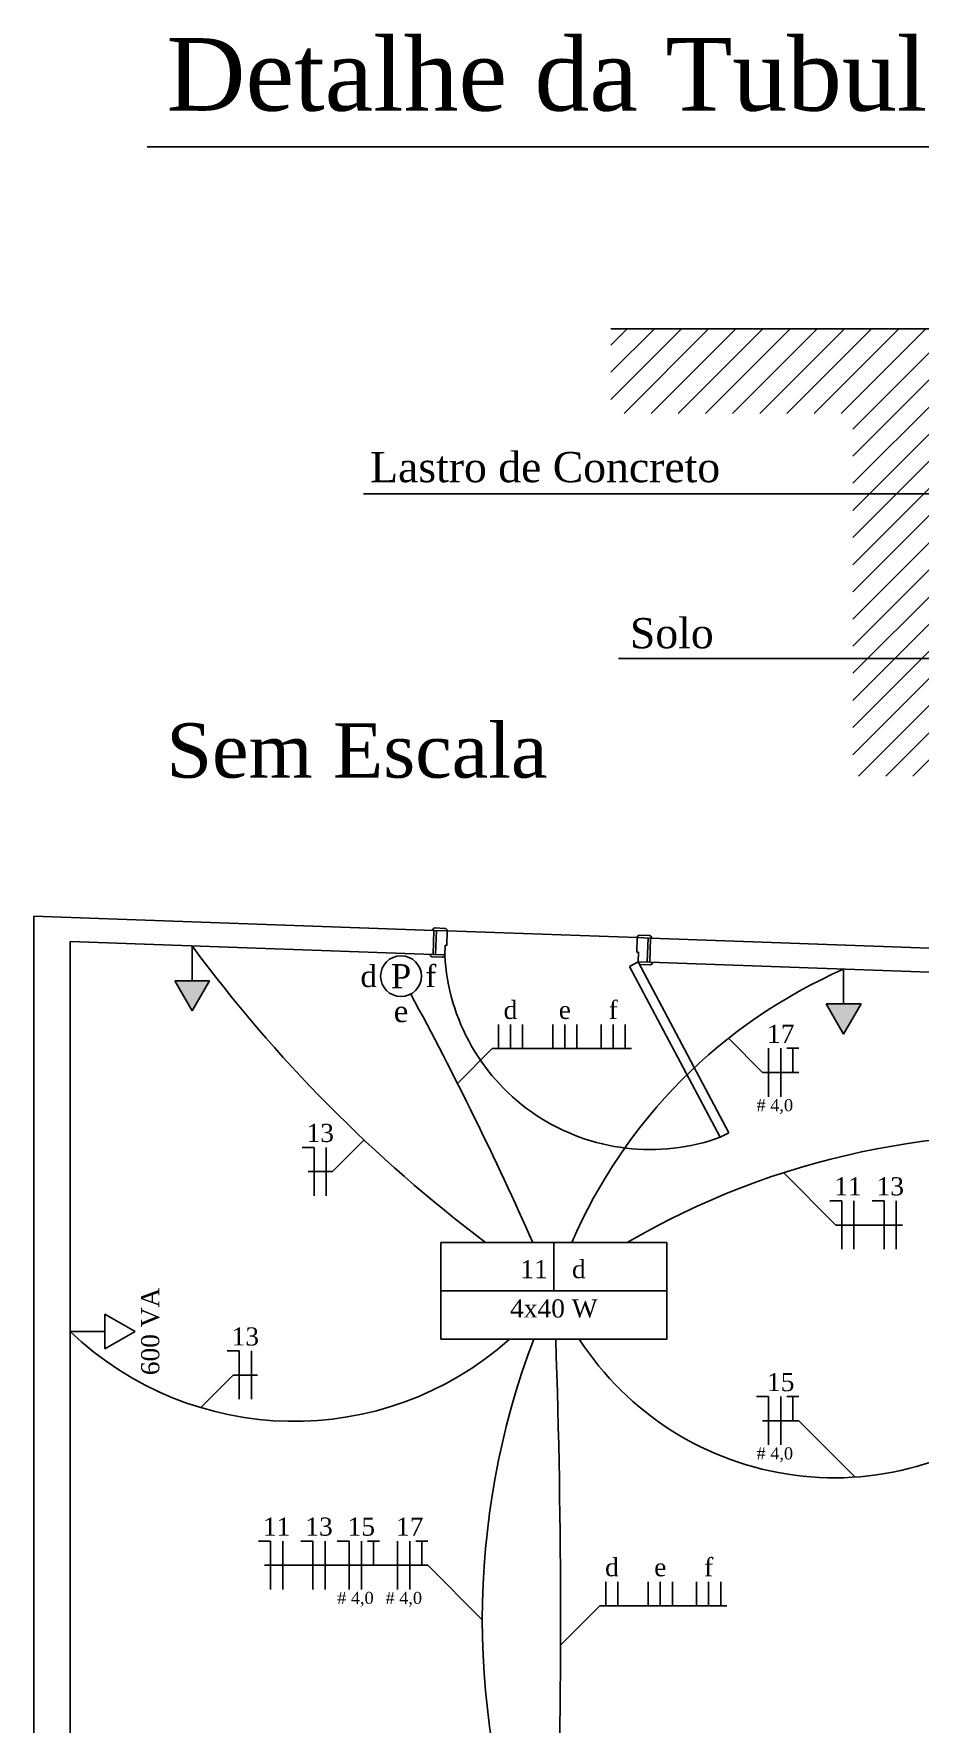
# Model space of a CAD drawing. Header units: millimetres. Extents: x 8900 to 13100, y 733 to 4033.
# Drawn here: x 10126 to 10492, y 1576 to 2275 of the extents above; entities that cross this region are included whole.
import ezdxf
from ezdxf.enums import TextEntityAlignment as Align

# ---------------------------------------------------------------- set-up
doc = ezdxf.new("R2010")
doc.units = ezdxf.units.MM
for name, color, linetype in [('001 - 0.350 Color', 1, 'Continuous'), ('002 - 0.150', 2, 'Continuous'), ('003 - 0.250', 3, 'Continuous'), ('004 - 0.350', 4, 'Continuous'), ('005 - 0.350 Color', 5, 'Continuous'), ('006 - 0.500', 6, 'Continuous'), ('010 - 0.050', 10, 'Continuous')]:
    doc.layers.add(name, color=color, linetype=linetype)
doc.styles.add('style1', font='BOOKOS.TTF')
doc.styles.add('style2', font='BOOKOSBI.TTF')

msp = doc.modelspace()

# ---------------------------------------------------------------- hatches: boundary and pattern name
at = {"layer": '001 - 0.350 Color', "ltscale": 2.5}
for points in [[(10198.61, 1883.2), (10184.21, 1883.2), (10191.41, 1870.73)], [(10467.95, 1873.6), (10453.55, 1873.6), (10460.75, 1861.13)]]:
    msp.add_hatch(color=256, dxfattribs=at).paths.add_polyline_path(points)
at = {"layer": '010 - 0.050', "ltscale": 2.5}
h = msp.add_hatch(dxfattribs=at)
h.set_pattern_fill('LINE', color=256, scale=2.5, angle=45, style=0)
h.set_pattern_definition([(45, (4568.909, -1157.527), (-5.61266, 5.61266), [])])
h.paths.add_polyline_path([(10499.54, 2152.81), (10364.54, 2152.81), (10364.54, 2117.81), (10464.54, 2117.81), (10464.54, 1967.81), (10614.54, 1967.81), (10614.54, 2117.81), (10714.54, 2117.81), (10714.54, 2152.81), (10579.54, 2152.81), (10579.54, 2002.81), (10499.54, 2002.81)])

# ---------------------------------------------------------------- linework, layer by layer
at = {"layer": '001 - 0.350 Color', "ltscale": 2.5}
for p, q in [((10191.41, 1897.6), (10191.41, 1883.2)), ((10460.75, 1888), (10460.75, 1873.6)), ((10184.21, 1883.2), (10198.61, 1883.2)), ((10184.21, 1883.2), (10191.41, 1870.73)), ((10198.61, 1883.2), (10191.41, 1870.73)), ((10453.55, 1873.6), (10460.75, 1861.13)), ((10453.55, 1873.6), (10467.95, 1873.6)), ((10467.95, 1873.6), (10460.75, 1861.13)), ((10155.34, 1745.37), (10167.81, 1738.17)), ((10155.34, 1745.37), (10155.34, 1730.97)), ((10140.94, 1738.17), (10155.34, 1738.17)), ((10155.34, 1730.97), (10167.81, 1738.17))]:
    msp.add_line(p, q, dxfattribs=at)
at = {"layer": '002 - 0.150', "ltscale": 2.5}
for p, q in [((10262.18, 2084.52), (10543.63, 2084.52)), ((10367.72, 2016.51), (10511.84, 2016.51)), ((10125.94, 1057.94), (10125.94, 1909.94)), ((10125.94, 1909.94), (10291.37, 1904.04)), ((10291.01, 1894.05), (10291.37, 1904.04)), ((10296.87, 1903.85), (10375.42, 1901.05)), ((10140.94, 1074.94), (10140.94, 1899.4)), ((10140.94, 1899.4), (10291.01, 1894.05)), ((10380.91, 1900.85), (11004.53, 1878.61)), ((10380.56, 1890.86), (10540.94, 1885.14))]:
    msp.add_line(p, q, dxfattribs=at)
at = {"layer": '002 - 0.150'}
msp.add_line((10380.91, 1900.85), (10380.56, 1890.86), dxfattribs=at)
at = {"layer": '003 - 0.250', "ltscale": 2.5}
for p, q in [((10315.49, 1855.15), (10301.09, 1840.76)), ((10315.49, 1855.15), (10372.99, 1855.15)), ((10427.24, 1845.26), (10413.11, 1859.4)), ((10427.24, 1845.26), (10442.24, 1845.26)), ((10262.46, 1817.38), (10249.36, 1804.27)), ((10239.36, 1804.27), (10249.36, 1804.27)), ((10435.88, 1803.84), (10457.53, 1782.19)), ((10457.53, 1782.19), (10485.03, 1782.19)), ((10194.95, 1706.67), (10208.39, 1720.11)), ((10208.39, 1720.11), (10218.39, 1720.11)), ((10427.24, 1701.24), (10442.24, 1701.24)), ((10442.24, 1701.24), (10465.55, 1677.93)), ((10221.35, 1641.46), (10288.85, 1641.46)), ((10288.85, 1641.46), (10311.37, 1618.94)), ((10359.94, 1624.67), (10343.71, 1608.45)), ((10359.94, 1624.67), (10412.44, 1624.67))]:
    msp.add_line(p, q, dxfattribs=at)
at = {"layer": '004 - 0.350', "ltscale": 2.5}
for centre, radius, start, end in [((10672.11, 2251.77), 597.09, 216.38164, 232.99641), ((10547.63, 1689.3), 216.86, 113.61696, 156.73918), ((9004.36, 1186.46), 1452.45, 23.9014, 28.41778), ((10536.07, 1492.65), 326.91, 83.72219, 120.28916), ((10233.53, 1834.89), 133.9, 226.25054, 311.71911), ((10638.89, 1618.94), 327.52, 159.25608, 200.74392), ((7029.36, 1618.94), 3314.37, 357.99421, 2.00579), ((10456.91, 1803.27), 125.64, 212.94029, 311.97374)]:
    msp.add_arc(centre, radius, start, end, dxfattribs=at)
at = {"layer": '005 - 0.350 Color', "ltscale": 2.5}
for p, q in [((10340.94, 1754.94), (10340.94, 1774.94)), ((10294.28, 1754.94), (10387.59, 1754.94))]:
    msp.add_line(p, q, dxfattribs=at)
msp.add_lwpolyline([(10294.28, 1734.95), (10387.59, 1734.95), (10387.59, 1774.94), (10294.28, 1774.94)], close=True, dxfattribs=at)
msp.add_circle((10277.76, 1885.09), 8.44, dxfattribs=at)
at = {"layer": '006 - 0.500'}
msp.add_line((10956.62, 2228.07), (10172.79, 2228.07), dxfattribs=at)
at = {"layer": '006 - 0.500', "ltscale": 2.5}
for p, q in [((10364.54, 2152.81), (10499.54, 2152.81)), ((10317.99, 1855.15), (10317.99, 1865.15)), ((10322.99, 1855.15), (10322.99, 1865.15)), ((10327.99, 1855.15), (10327.99, 1865.15)), ((10340.49, 1855.15), (10340.49, 1865.15)), ((10345.49, 1855.15), (10345.49, 1865.15)), ((10350.49, 1855.15), (10350.49, 1865.15)), ((10360.49, 1855.15), (10360.49, 1865.15)), ((10365.49, 1855.15), (10365.49, 1865.15)), ((10370.49, 1855.15), (10370.49, 1865.15)), ((10429.74, 1835.26), (10429.74, 1855.26)), ((10434.74, 1835.26), (10434.74, 1855.26)), ((10442.24, 1855.26), (10437.24, 1855.26)), ((10439.74, 1845.26), (10439.74, 1855.26)), ((10241.86, 1814.27), (10236.86, 1814.27)), ((10241.86, 1794.27), (10241.86, 1814.27)), ((10246.86, 1794.27), (10246.86, 1814.27)), ((10460.03, 1792.19), (10455.03, 1792.19)), ((10460.03, 1772.19), (10460.03, 1792.19)), ((10465.03, 1772.19), (10465.03, 1792.19)), ((10477.53, 1792.19), (10472.53, 1792.19)), ((10477.53, 1772.19), (10477.53, 1792.19)), ((10482.53, 1772.19), (10482.53, 1792.19)), ((10210.89, 1730.11), (10205.89, 1730.11)), ((10210.89, 1710.11), (10210.89, 1730.11)), ((10215.89, 1710.11), (10215.89, 1730.11)), ((10429.74, 1711.24), (10424.74, 1711.24)), ((10429.74, 1691.24), (10429.74, 1711.24)), ((10434.74, 1691.24), (10434.74, 1711.24)), ((10442.24, 1711.24), (10437.24, 1711.24)), ((10439.74, 1701.24), (10439.74, 1711.24)), ((10223.85, 1651.46), (10218.85, 1651.46)), ((10223.85, 1631.46), (10223.85, 1651.46)), ((10228.85, 1631.46), (10228.85, 1651.46)), ((10241.35, 1651.46), (10236.35, 1651.46)), ((10241.35, 1631.46), (10241.35, 1651.46)), ((10246.35, 1631.46), (10246.35, 1651.46)), ((10256.35, 1651.46), (10251.35, 1651.46)), ((10256.35, 1631.46), (10256.35, 1651.46)), ((10261.35, 1631.46), (10261.35, 1651.46)), ((10268.85, 1651.46), (10263.85, 1651.46)), ((10266.35, 1641.46), (10266.35, 1651.46)), ((10276.35, 1631.46), (10276.35, 1651.46)), ((10281.35, 1631.46), (10281.35, 1651.46)), ((10288.85, 1651.46), (10283.85, 1651.46)), ((10286.35, 1641.46), (10286.35, 1651.46)), ((10362.44, 1624.67), (10362.44, 1634.67)), ((10367.44, 1624.67), (10367.44, 1634.67)), ((10379.94, 1624.67), (10379.94, 1634.67)), ((10384.94, 1624.67), (10384.94, 1634.67)), ((10389.94, 1624.67), (10389.94, 1634.67)), ((10399.94, 1624.67), (10399.94, 1634.67)), ((10404.94, 1624.67), (10404.94, 1634.67)), ((10409.94, 1624.67), (10409.94, 1634.67))]:
    msp.add_line(p, q, dxfattribs=at)
at = {"layer": '010 - 0.050'}
for p, q in [((10296.87, 1903.85), (10291.37, 1904.04)), ((10291.9, 1905.03), (10295.9, 1904.88)), ((10292.01, 1894.01), (10292.37, 1904.01)), ((10296.65, 1897.85), (10296.87, 1903.85)), ((10380.45, 1901.87), (10376.45, 1902.01)), ((10295.81, 1893.88), (10295.95, 1897.88)), ((10296.65, 1897.85), (10295.95, 1897.88)), ((10375.2, 1895.05), (10375.42, 1901.05)), ((10375.9, 1895.03), (10375.2, 1895.05)), ((10380.91, 1900.85), (10375.42, 1901.05)), ((10375.42, 1901.05), (10375.42, 1901.05)), ((10379.56, 1890.89), (10379.91, 1900.89)), ((10290.78, 1893.06), (10294.77, 1892.92)), ((10295.81, 1893.88), (10291.01, 1894.05)), ((10372.23, 1889.15), (10409.73, 1818.49)), ((10375.76, 1891.03), (10413.26, 1820.36)), ((10375.76, 1891.03), (10375.76, 1891.03)), ((10380.72, 1889.85), (10376.72, 1889.99)), ((10413.26, 1820.36), (10409.73, 1818.49))]:
    msp.add_line(p, q, dxfattribs=at)
at = {"layer": '010 - 0.050', "ltscale": 2.5}
for p, q in [((10375.9, 1895.03), (10375.76, 1891.03)), ((10375.76, 1891.03), (10372.23, 1889.15)), ((10380.56, 1890.86), (10375.76, 1891.03))]:
    msp.add_line(p, q, dxfattribs=at)
at = {"layer": '010 - 0.050'}
for centre, start, end in [((10291.87, 1904.03), 87.9571, 177.9571), ((10295.87, 1903.88), 357.9571, 87.9571), ((10376.41, 1901.01), 87.9571, 177.9571), ((10380.41, 1900.87), 357.9571, 87.9571), ((10290.81, 1894.06), 177.9571, 267.9571), ((10294.81, 1893.92), 267.9571, 357.9571), ((10376.76, 1890.99), 177.9571, 177.9571), ((10376.76, 1890.99), 177.9571, 267.9571), ((10380.76, 1890.85), 267.9571, 357.9571)]:
    msp.add_arc(centre, 1, start, end, dxfattribs=at)
at = {"layer": '010 - 0.050', "ltscale": 2.5}
msp.add_arc((10380.74, 1898.45), 85.05, 183.08047, 289.92761, dxfattribs=at)

# ---------------------------------------------------------------- texts
at = {"layer": '001 - 0.350 Color', "ltscale": 2.5, "style": 'style1'}
msp.add_text('600 VA', height=7.5, rotation=90, dxfattribs=at).set_placement((10170.31, 1738.17), align=Align.TOP_CENTER)
at = {"layer": '010 - 0.050', "style": 'style2'}
for s, height, p in [('Detalhe da Tubulação Enterrada', 30, (10180.73, 2243.04, -416.7)), ('Sem Escala', 22.5, (10180.73, 1967.2, -416.7))]:
    msp.add_text(s, height=height, dxfattribs=at).set_placement(p)
at = {"layer": '010 - 0.050', "ltscale": 2.5, "style": 'style1'}
for s, height, p in [('Lastro de Concreto', 12.5, (10265, 2085.64)), ('Solo', 12.5, (10372.4, 2016.96)), ('# 4,0', 5, (10424.74, 1827.76)), ('d', 7.5, (10348.44, 1757.94)), ('# 4,0', 5, (10424.74, 1683.74)), ('# 4,0', 5, (10251.35, 1623.96)), ('# 4,0', 5, (10271.35, 1623.96))]:
    msp.add_text(s, height=height, dxfattribs=at).set_placement(p, align=Align.BOTTOM_LEFT)
msp.add_text('d', height=9, dxfattribs=at).set_placement((10267.76, 1885.09), align=Align.MIDDLE_RIGHT)
msp.add_text('P', height=10, dxfattribs=at).set_placement((10277.76, 1885.09), align=Align.MIDDLE_CENTER)
msp.add_text('f', height=9, dxfattribs=at).set_placement((10287.76, 1885.09), align=Align.MIDDLE_LEFT)
for s, p in [('d', (10322.99, 1865.15)), ('f', (10365.49, 1865.15)), ('e', (10345.49, 1865.15)), ('17', (10434.74, 1855.26)), ('13', (10244.36, 1814.27)), ('11', (10462.53, 1792.19)), ('13', (10480.03, 1792.19)), ('13', (10213.39, 1730.11)), ('15', (10434.74, 1711.24)), ('11', (10226.35, 1651.46)), ('13', (10243.85, 1651.46)), ('15', (10261.35, 1651.46)), ('17', (10281.35, 1651.46)), ('d', (10364.94, 1634.67)), ('f', (10404.94, 1634.67)), ('e', (10384.94, 1634.67))]:
    msp.add_text(s, height=7.5, dxfattribs=at).set_placement(p, align=Align.BOTTOM_CENTER)
for s, height, p in [('e', 9, (10277.76, 1875.09)), ('4x40 W', 7.5, (10340.94, 1751.44))]:
    msp.add_text(s, height=height, dxfattribs=at).set_placement(p, align=Align.TOP_CENTER)
msp.add_text('11', height=7.5, dxfattribs=at).set_placement((10338.44, 1757.94), align=Align.BOTTOM_RIGHT)

doc.saveas('drawing.dxf')
